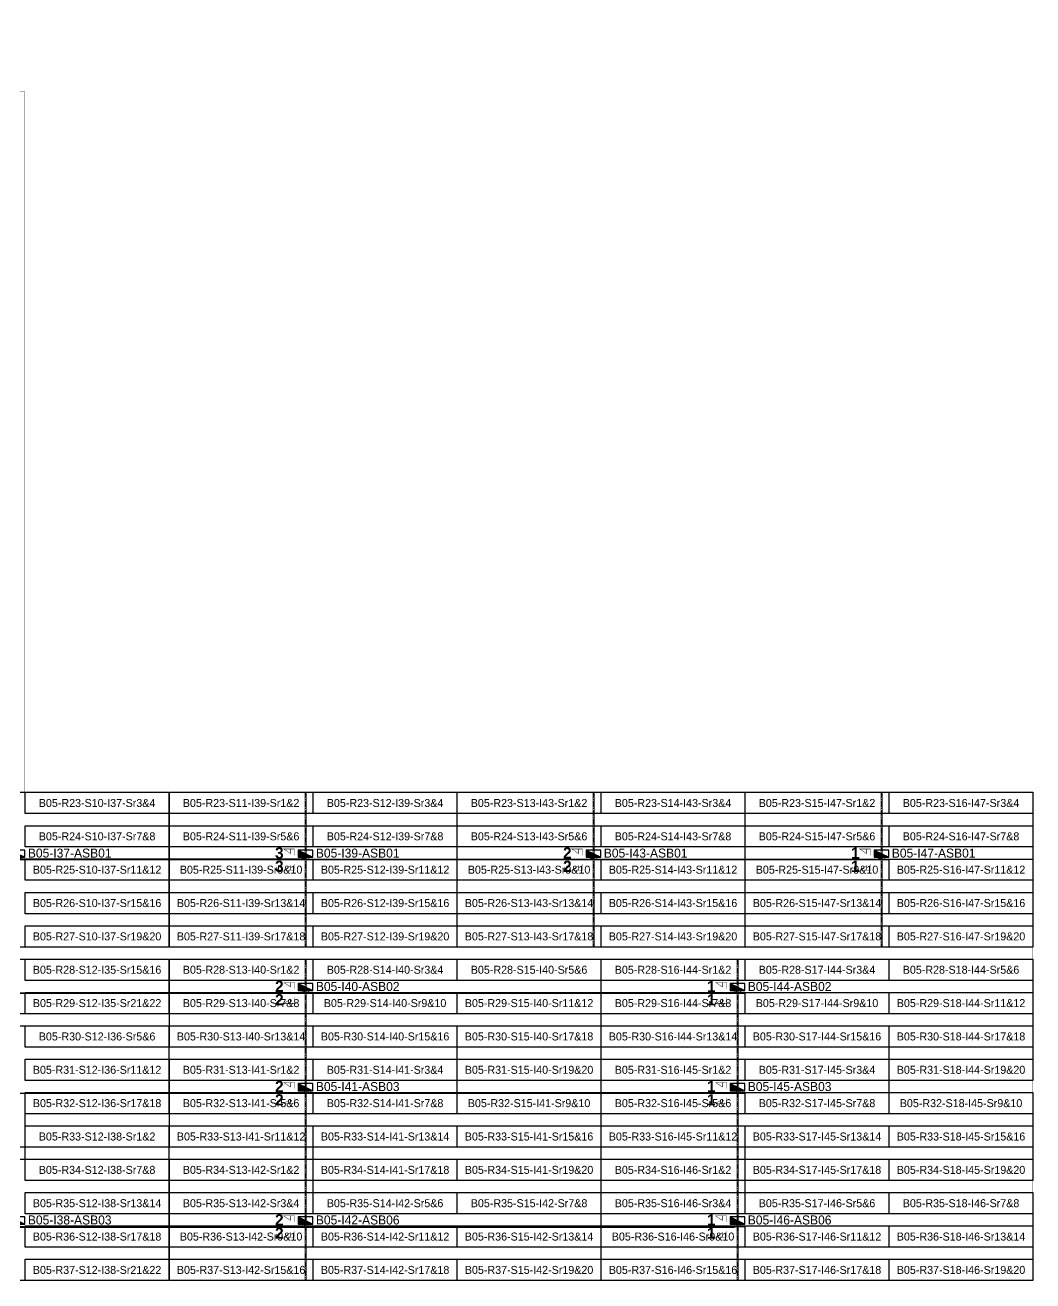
# Model space of a CAD drawing. Header units: metres. Extents: x 529746 to 530334, y 2675217 to 2675499.
# Drawn here: x 530107.1 to 530333.8, y 2675216.7 to 2675499.1 of the extents above; entities that cross this region are included whole.
import ezdxf
from ezdxf.enums import TextEntityAlignment as Align

# ---------------------------------------------------------------- set-up
doc = ezdxf.new("R2010")
doc.units = ezdxf.units.M
doc.linetypes.add('CENTER', pattern=[2, 1.25, -0.25, 0.25, -0.25])
doc.layers.add('Boundary-12.5 MW Block', color=6, linetype='Continuous', lineweight=9)
doc.layers.add('PILE', color=1, linetype='Continuous', lineweight=15)
for name, color, linetype in [('DC Trench BL-05', 40, 'Continuous'), ('E-Inverter Grouping', 2, 'Continuous'), ('Inverter Block-05', 7, 'Continuous'), ('LT Cable(AG) INV to LT Panel BL-05', 2, 'Continuous'), ('Messenger Wire Block-05 (Master Path)', 30, 'Continuous'), ('Messenger Wire Block-05 (MW Path)', 191, 'Continuous'), ('MMS Table Block-05', 8, 'Continuous'), ('Plan Line - DC BL-05', 40, 'Continuous'), ('Section Marking BL-05', 2, 'Continuous')]:
    doc.layers.add(name, color=color, linetype=linetype)
doc.styles.add('BoldTextStyle', font='arialbd.ttf')
doc.styles.get("Standard").update_dxf_attribs({"font": 'Adani Regular.ttf'})

# ---------------------------------------------------------------- blocks, each defined once
blk = doc.blocks.new('MMS Table (32.292 x 4.788)')
at = {"color": 0}
blk.add_lwpolyline([(0, -0.002), (0, 4.786), (32.292, 4.786), (32.292, -0.002)], close=True, dxfattribs=at)
at = {"color": 7}
blk.add_attdef('ID1', text='', height=1.8, dxfattribs=at).set_placement((16.146, 2.392), align=Align.MIDDLE_CENTER)
blk = doc.blocks.new('Inverter Block')
h = blk.add_hatch(color=0)
h.dxf.hatch_style = 1
h.paths.add_polyline_path([(-1.46, 2.27), (-1.46, 0.85), (1.46, 0.85)])
at = {"color": 0}
blk.add_lwpolyline([(1.46, 2.27), (-1.46, 2.27), (-1.46, 0.85), (1.46, 0.85)], close=True, dxfattribs=at)
blk.add_lwpolyline([(-1.46, 2.27), (1.46, 0.85)], dxfattribs=at)
at = {"layer": 'PILE'}
for centre in [(-0.61, 0.85), (0.61, 0.85)]:
    blk.add_circle(centre, 0.156, dxfattribs=at)
at = {"color": 7}
blk.add_attdef('ID', (-1.46, 3.01), '', height=1.8, dxfattribs=at)

msp = doc.modelspace()

# ---------------------------------------------------------------- linework, layer by layer
at = {"layer": 'Boundary-12.5 MW Block', "const_width": 0.05}
msp.add_lwpolyline([(529750.79, 2675486.79), (529745.89, 2675486.79), (529745.89, 2675499.08), (529972.54, 2675499.08), (529972.54, 2675484.08), (530107, 2675484.08), (530107, 2675326.58), (530333.75, 2675326.58), (530333.75, 2675216.79), (529750.79, 2675216.79)], close=True, dxfattribs=at)
at = {"layer": 'DC Trench BL-05', "color": 40, "const_width": 0.15}
for points in [[(530170.3, 2675326.58), (530170, 2675326.58), (530170, 2675291.79), (530170.3, 2675291.79)], [(530235.08, 2675326.58), (530234.78, 2675326.58), (530234.78, 2675291.79), (530235.08, 2675291.79)], [(530299.87, 2675326.58), (530299.57, 2675326.58), (530299.57, 2675291.79), (530299.87, 2675291.79)], [(530170.3, 2675289.07), (530170, 2675289.07), (530170, 2675216.79), (530170.3, 2675216.79)], [(530267.47, 2675289.07), (530267.17, 2675289.07), (530267.17, 2675216.79), (530267.47, 2675216.79)]]:
    msp.add_lwpolyline(points, close=True, dxfattribs=at)
at = {"layer": 'E-Inverter Grouping'}
for points in [[(530139.4, 2675276.79), (530042.32, 2675276.79), (530042.32, 2675326.58), (530074.61, 2675326.58), (530074.61, 2675289.08), (530139.4, 2675289.08)], [(530139.4, 2675274.08), (530139.4, 2675254.29), (530107, 2675254.29), (530107, 2675246.79), (530042.32, 2675246.79), (530042.32, 2675274.08)], [(530139.4, 2675216.79), (530074.71, 2675216.79), (530074.71, 2675231.79), (530042.32, 2675231.79), (530042.32, 2675244.08), (530107.1, 2675244.08), (530107.1, 2675251.58), (530139.4, 2675251.58)]]:
    msp.add_lwpolyline(points, close=True, dxfattribs=at)
at = {"layer": 'E-Inverter Grouping', "color": 3}
for points in [[(530139.4, 2675291.79), (530074.71, 2675291.79), (530074.71, 2675326.58), (530139.4, 2675326.58)], [(530204.18, 2675291.79), (530139.5, 2675291.79), (530139.5, 2675326.58), (530204.18, 2675326.58)], [(530268.96, 2675291.79), (530204.28, 2675291.79), (530204.28, 2675326.58), (530268.96, 2675326.58)], [(530333.75, 2675291.79), (530269.06, 2675291.79), (530269.06, 2675326.58), (530333.75, 2675326.58)], [(530236.57, 2675261.79), (530204.28, 2675261.79), (530204.28, 2675269.29), (530139.5, 2675269.29), (530139.5, 2675289.07), (530236.57, 2675289.07)], [(530333.75, 2675261.79), (530301.46, 2675261.79), (530301.46, 2675269.29), (530236.67, 2675269.29), (530236.67, 2675289.07), (530333.75, 2675289.07)], [(530204.18, 2675259.07), (530236.57, 2675259.07), (530236.57, 2675239.29), (530171.89, 2675239.29), (530171.89, 2675246.79), (530139.5, 2675246.79), (530139.5, 2675266.57), (530204.18, 2675266.57)], [(530301.36, 2675259.07), (530333.75, 2675259.07), (530333.75, 2675239.29), (530269.06, 2675239.29), (530269.06, 2675246.79), (530236.67, 2675246.79), (530236.67, 2675266.57), (530301.36, 2675266.57)], [(530139.5, 2675244.07), (530171.79, 2675244.07), (530171.79, 2675236.57), (530236.57, 2675236.57), (530236.57, 2675216.79), (530139.5, 2675216.79)], [(530236.67, 2675244.07), (530268.96, 2675244.07), (530268.96, 2675236.57), (530333.75, 2675236.57), (530333.75, 2675216.79), (530236.67, 2675216.79)]]:
    msp.add_lwpolyline(points, close=True, dxfattribs=at)
at = {"layer": 'LT Cable(AG) INV to LT Panel BL-05', "color": 5}
for points in [[(530004.71, 2675308.49), (530000.04, 2675308.49, 0.07041), (529999.79, 2675308.45), (529998.52, 2675308.09, -0.07041), (529998.27, 2675308.05), (529994.63, 2675308.05, 0.414214), (529993.73, 2675307.15), (529993.73, 2675290.88, 0.02076), (529993.73, 2675290.81), (529993.84, 2675289.56, -0.02076), (529993.84, 2675289.49), (529993.84, 2675289.04), (530043.15, 2675289.04, 0.414214), (530044.05, 2675289.94), (530044.05, 2675310.64, -0.414214), (530044.95, 2675311.54), (530298.82, 2675311.54, 0.414214), (530299.72, 2675312.44), (530299.72, 2675312.69)], [(530004.72, 2675308.47), (530000.05, 2675308.47, 0.07041), (529999.8, 2675308.43), (529998.53, 2675308.06, -0.07041), (529998.28, 2675308.03), (529994.66, 2675308.03, 0.414214), (529993.76, 2675307.13), (529993.76, 2675290.88, 0.02076), (529993.76, 2675290.81), (529993.86, 2675289.56, -0.02076), (529993.87, 2675289.49), (529993.87, 2675289.06), (530043.13, 2675289.06, 0.414214), (530044.03, 2675289.96), (530044.03, 2675310.66, -0.414214), (530044.93, 2675311.56), (530234.03, 2675311.56, 0.414214), (530234.93, 2675312.46), (530234.93, 2675312.69)], [(530004.72, 2675308.44), (530000.06, 2675308.44, 0.07041), (529999.81, 2675308.41), (529998.53, 2675308.04, -0.07041), (529998.28, 2675308), (529994.68, 2675308, 0.414214), (529993.78, 2675307.1), (529993.78, 2675290.88, 0.02076), (529993.78, 2675290.81), (529993.89, 2675289.56, -0.02076), (529993.89, 2675289.49), (529993.89, 2675289.09), (530043.1, 2675289.09, 0.414214), (530044, 2675289.99), (530044, 2675310.69, -0.414214), (530044.9, 2675311.59), (530169.25, 2675311.59, 0.414214), (530170.15, 2675312.49), (530170.15, 2675312.69)], [(530000.51, 2675308.63), (529999.99, 2675308.63, 0.07041), (529999.74, 2675308.6), (529998.5, 2675308.24, -0.07041), (529998.25, 2675308.2), (529994.48, 2675308.2, 0.414214), (529993.58, 2675307.3), (529993.58, 2675290.88, 0.02076), (529993.58, 2675290.8), (529993.69, 2675289.55, -0.02076), (529993.69, 2675289.48), (529993.69, 2675259.79, 0.414214), (529994.59, 2675258.89), (530266.42, 2675258.89, 0.414214), (530267.32, 2675259.79), (530267.32, 2675260.19)], [(530000.52, 2675308.61), (530000, 2675308.61, 0.07041), (529999.75, 2675308.57), (529998.51, 2675308.21, -0.07041), (529998.26, 2675308.18), (529994.51, 2675308.18, 0.414214), (529993.61, 2675307.28), (529993.61, 2675290.88, 0.02076), (529993.61, 2675290.8), (529993.71, 2675289.56, -0.02076), (529993.72, 2675289.48), (529993.72, 2675259.81, 0.414214), (529994.62, 2675258.91), (530169.25, 2675258.91, 0.414214), (530170.15, 2675259.81), (530170.15, 2675260.19)], [(530002.52, 2675308.56), (530000.02, 2675308.56, 0.07041), (529999.77, 2675308.53), (529998.51, 2675308.16, -0.07041), (529998.26, 2675308.13), (529994.56, 2675308.13, 0.414214), (529993.66, 2675307.23), (529993.66, 2675290.88, 0.02076), (529993.66, 2675290.8), (529993.76, 2675289.56, -0.02076), (529993.77, 2675289.48), (529993.77, 2675282.36, 0.414214), (529994.67, 2675281.46), (530266.42, 2675281.46, 0.414214), (530267.32, 2675282.36), (530267.32, 2675282.69)], [(530002.53, 2675308.54), (530000.03, 2675308.54, 0.07041), (529999.78, 2675308.5), (529998.52, 2675308.14, -0.07041), (529998.27, 2675308.1), (529994.58, 2675308.1, 0.414214), (529993.68, 2675307.2), (529993.68, 2675290.88, 0.02076), (529993.68, 2675290.81), (529993.79, 2675289.56, -0.02076), (529993.79, 2675289.48), (529993.79, 2675282.39, 0.414214), (529994.69, 2675281.49), (530169.25, 2675281.49, 0.414214), (530170.15, 2675282.39), (530170.15, 2675282.69)]]:
    msp.add_lwpolyline(points, format="xyb", dxfattribs=at)
at = {"layer": 'LT Cable(AG) INV to LT Panel BL-05'}
for points in [[(530001.6, 2675309.04), (530000.07, 2675309.04, 0.119614), (529999.66, 2675308.94), (529998.61, 2675308.4, -0.119614), (529998.2, 2675308.3), (529994.38, 2675308.3, 0.414214), (529993.48, 2675307.4), (529993.48, 2675290.87, 0.02076), (529993.48, 2675290.8), (529993.59, 2675289.55, -0.02076), (529993.59, 2675289.48), (529993.59, 2675229.69, 0.414214), (529994.49, 2675228.79), (530266.42, 2675228.79, 0.414214), (530267.32, 2675229.69), (530267.32, 2675230.19)], [(530001.6, 2675309.02), (530000.07, 2675309.02, 0.119614), (529999.66, 2675308.92), (529998.61, 2675308.38, -0.119614), (529998.2, 2675308.28), (529994.41, 2675308.28, 0.414214), (529993.51, 2675307.38), (529993.51, 2675290.87, 0.02076), (529993.51, 2675290.8), (529993.61, 2675289.55, -0.02076), (529993.62, 2675289.48), (529993.62, 2675229.71, 0.414214), (529994.52, 2675228.81), (530169.25, 2675228.81, 0.414214), (530170.15, 2675229.71), (530170.15, 2675230.19)]]:
    msp.add_lwpolyline(points, format="xyb", dxfattribs=at)
at = {"layer": 'Messenger Wire Block-05 (Master Path)'}
for points in [[(530044.15, 2675311.44), (530301.36, 2675311.44)], [(529993.74, 2675281.44), (530268.96, 2675281.44)], [(529993.74, 2675258.94), (530268.96, 2675258.94)], [(529993.74, 2675228.94), (530268.96, 2675228.94)]]:
    msp.add_lwpolyline(points, dxfattribs=at)
at = {"layer": 'Messenger Wire Block-05 (MW Path)', "const_width": 0.1}
for points in [[(530044.15, 2675311.44), (530301.36, 2675311.44)], [(529993.74, 2675281.44), (530268.96, 2675281.44)], [(529993.74, 2675258.94), (530268.96, 2675258.94)], [(529993.74, 2675228.94), (530268.96, 2675228.94)]]:
    msp.add_lwpolyline(points, dxfattribs=at)
at = {"layer": 'Plan Line - DC BL-05', "color": 6, "linetype": 'CENTER'}
for points in [[(530170.15, 2675326.58), (530170.15, 2675291.79)], [(530234.93, 2675326.58), (530234.93, 2675291.79)], [(530299.72, 2675326.58), (530299.72, 2675291.79)], [(530170.15, 2675289.07), (530170.15, 2675216.79)], [(530267.32, 2675289.07), (530267.32, 2675216.79)]]:
    msp.add_lwpolyline(points, dxfattribs=at)
at = {"layer": 'Section Marking BL-05', "color": 94, "lineweight": 35, "true_color": 0x00a500, "const_width": 0.1}
for points in [[(530167.65, 2675312.44), (530167.65, 2675313.83), (530165.25, 2675313.83), (530166.73, 2675312.82), (530166.73, 2675313.83)], [(530232.43, 2675312.44), (530232.43, 2675313.83), (530230.03, 2675313.83), (530231.51, 2675312.82), (530231.51, 2675313.83)], [(530297.22, 2675312.44), (530297.22, 2675313.83), (530294.82, 2675313.83), (530296.3, 2675312.82), (530296.3, 2675313.83)], [(530167.65, 2675310.44), (530167.65, 2675309.05), (530165.25, 2675309.05), (530166.73, 2675310.06), (530166.73, 2675309.05)], [(530232.43, 2675310.44), (530232.43, 2675309.05), (530230.03, 2675309.05), (530231.51, 2675310.06), (530231.51, 2675309.05)], [(530297.22, 2675310.44), (530297.22, 2675309.05), (530294.82, 2675309.05), (530296.3, 2675310.06), (530296.3, 2675309.05)], [(530167.65, 2675282.44), (530167.65, 2675283.83), (530165.25, 2675283.83), (530166.73, 2675282.82), (530166.73, 2675283.83)], [(530264.82, 2675282.44), (530264.82, 2675283.83), (530262.42, 2675283.83), (530263.9, 2675282.82), (530263.9, 2675283.83)], [(530167.65, 2675280.44), (530167.65, 2675279.05), (530165.25, 2675279.05), (530166.73, 2675280.06), (530166.73, 2675279.05)], [(530264.82, 2675280.44), (530264.82, 2675279.05), (530262.42, 2675279.05), (530263.9, 2675280.06), (530263.9, 2675279.05)], [(530167.65, 2675259.94), (530167.65, 2675261.33), (530165.25, 2675261.33), (530166.73, 2675260.32), (530166.73, 2675261.33)], [(530264.82, 2675259.94), (530264.82, 2675261.33), (530262.42, 2675261.33), (530263.9, 2675260.32), (530263.9, 2675261.33)], [(530167.65, 2675257.94), (530167.65, 2675256.55), (530165.25, 2675256.55), (530166.73, 2675257.56), (530166.73, 2675256.55)], [(530264.82, 2675257.94), (530264.82, 2675256.55), (530262.42, 2675256.55), (530263.9, 2675257.56), (530263.9, 2675256.55)], [(530167.65, 2675229.94), (530167.65, 2675231.33), (530165.25, 2675231.33), (530166.73, 2675230.32), (530166.73, 2675231.33)], [(530264.82, 2675229.94), (530264.82, 2675231.33), (530262.42, 2675231.33), (530263.9, 2675230.32), (530263.9, 2675231.33)], [(530167.65, 2675227.94), (530167.65, 2675226.55), (530165.25, 2675226.55), (530166.73, 2675227.56), (530166.73, 2675226.55)], [(530264.82, 2675227.94), (530264.82, 2675226.55), (530262.42, 2675226.55), (530263.9, 2675227.56), (530263.9, 2675226.55)]]:
    msp.add_lwpolyline(points, dxfattribs=at)

# ---------------------------------------------------------------- block references
at = {"layer": 'Inverter Block-05'}
ref = msp.add_blockref('Inverter Block', (530105.36, 2675311.03), dxfattribs=dict(at, xscale=1.124999999976148, yscale=1.124999999976148, zscale=1.124999999976148))
ref.add_attrib('ID', 'B05-I37-ASB01', (530107.68, 2675311.9), dxfattribs={"layer": '0', "color": 7, "height": 2.025})
ref = msp.add_blockref('Inverter Block', (530170.15, 2675311.03), dxfattribs=dict(at, xscale=1.124999999976148, yscale=1.124999999976148, zscale=1.124999999976148))
ref.add_attrib('ID', 'B05-I39-ASB01', (530172.47, 2675311.9), dxfattribs={"layer": '0', "color": 7, "height": 2.025})
ref = msp.add_blockref('Inverter Block', (530234.93, 2675311.03), dxfattribs=dict(at, xscale=1.124999999976148, yscale=1.124999999976148, zscale=1.124999999976148))
ref.add_attrib('ID', 'B05-I43-ASB01', (530237.25, 2675311.9), dxfattribs={"layer": '0', "color": 7, "height": 2.025})
ref = msp.add_blockref('Inverter Block', (530299.72, 2675311.03), dxfattribs=dict(at, xscale=1.124999999976148, yscale=1.124999999976148, zscale=1.124999999976148))
ref.add_attrib('ID', 'B05-I47-ASB01', (530302.04, 2675311.9), dxfattribs={"layer": '0', "color": 7, "height": 2.025})
ref = msp.add_blockref('Inverter Block', (530170.15, 2675281.03), dxfattribs=dict(at, xscale=1.124999999976148, yscale=1.124999999976148, zscale=1.124999999976148))
ref.add_attrib('ID', 'B05-I40-ASB02', (530172.47, 2675281.9), dxfattribs={"layer": '0', "color": 7, "height": 2.025})
ref = msp.add_blockref('Inverter Block', (530267.32, 2675281.03), dxfattribs=dict(at, xscale=1.124999999976148, yscale=1.124999999976148, zscale=1.124999999976148))
ref.add_attrib('ID', 'B05-I44-ASB02', (530269.64, 2675281.9), dxfattribs={"layer": '0', "color": 7, "height": 2.025})
ref = msp.add_blockref('Inverter Block', (530170.15, 2675258.53), dxfattribs=dict(at, xscale=1.124999999976148, yscale=1.124999999976148, zscale=1.124999999976148))
ref.add_attrib('ID', 'B05-I41-ASB03', (530172.47, 2675259.4), dxfattribs={"layer": '0', "color": 7, "height": 2.025})
ref = msp.add_blockref('Inverter Block', (530267.32, 2675258.53), dxfattribs=dict(at, xscale=1.124999999976148, yscale=1.124999999976148, zscale=1.124999999976148))
ref.add_attrib('ID', 'B05-I45-ASB03', (530269.64, 2675259.4), dxfattribs={"layer": '0', "color": 7, "height": 2.025})
ref = msp.add_blockref('Inverter Block', (530105.36, 2675228.53), dxfattribs=dict(at, xscale=1.124999999976148, yscale=1.124999999976148, zscale=1.124999999976148))
ref.add_attrib('ID', 'B05-I38-ASB03', (530107.68, 2675229.4), dxfattribs={"layer": '0', "color": 7, "height": 2.025})
ref = msp.add_blockref('Inverter Block', (530170.15, 2675228.53), dxfattribs=dict(at, xscale=1.124999999976148, yscale=1.124999999976148, zscale=1.124999999976148))
ref.add_attrib('ID', 'B05-I42-ASB06', (530172.47, 2675229.4), dxfattribs={"layer": '0', "color": 7, "height": 2.025})
ref = msp.add_blockref('Inverter Block', (530267.32, 2675228.53), dxfattribs=dict(at, xscale=1.124999999976148, yscale=1.124999999976148, zscale=1.124999999976148))
ref.add_attrib('ID', 'B05-I46-ASB06', (530269.64, 2675229.4), dxfattribs={"layer": '0', "color": 7, "height": 2.025})
at = {"layer": 'MMS Table Block-05'}
for p, values in [((530107.1, 2675321.79), {'ID1': 'B05-R23-S10-I37-Sr3&4'}), ((530139.5, 2675321.79), {'ID1': 'B05-R23-S11-I39-Sr1&2'}), ((530171.89, 2675321.79), {'ID1': 'B05-R23-S12-I39-Sr3&4'}), ((530204.28, 2675321.79), {'ID1': 'B05-R23-S13-I43-Sr1&2'}), ((530236.67, 2675321.79), {'ID1': 'B05-R23-S14-I43-Sr3&4'}), ((530269.06, 2675321.79), {'ID1': 'B05-R23-S15-I47-Sr1&2'}), ((530301.46, 2675321.79), {'ID1': 'B05-R23-S16-I47-Sr3&4'}), ((530107.1, 2675314.29), {'ID1': 'B05-R24-S10-I37-Sr7&8'}), ((530139.5, 2675314.29), {'ID1': 'B05-R24-S11-I39-Sr5&6'}), ((530171.89, 2675314.29), {'ID1': 'B05-R24-S12-I39-Sr7&8'}), ((530204.28, 2675314.29), {'ID1': 'B05-R24-S13-I43-Sr5&6'}), ((530236.67, 2675314.29), {'ID1': 'B05-R24-S14-I43-Sr7&8'}), ((530269.06, 2675314.29), {'ID1': 'B05-R24-S15-I47-Sr5&6'}), ((530301.46, 2675314.29), {'ID1': 'B05-R24-S16-I47-Sr7&8'}), ((530107.1, 2675306.79), {'ID1': 'B05-R25-S10-I37-Sr11&12'}), ((530139.5, 2675306.79), {'ID1': 'B05-R25-S11-I39-Sr9&10'}), ((530171.89, 2675306.79), {'ID1': 'B05-R25-S12-I39-Sr11&12'}), ((530204.28, 2675306.79), {'ID1': 'B05-R25-S13-I43-Sr9&10'}), ((530236.67, 2675306.79), {'ID1': 'B05-R25-S14-I43-Sr11&12'}), ((530269.06, 2675306.79), {'ID1': 'B05-R25-S15-I47-Sr9&10'}), ((530301.46, 2675306.79), {'ID1': 'B05-R25-S16-I47-Sr11&12'}), ((530107.1, 2675299.29), {'ID1': 'B05-R26-S10-I37-Sr15&16'}), ((530139.5, 2675299.29), {'ID1': 'B05-R26-S11-I39-Sr13&14'}), ((530171.89, 2675299.29), {'ID1': 'B05-R26-S12-I39-Sr15&16'}), ((530204.28, 2675299.29), {'ID1': 'B05-R26-S13-I43-Sr13&14'}), ((530236.67, 2675299.29), {'ID1': 'B05-R26-S14-I43-Sr15&16'}), ((530269.06, 2675299.29), {'ID1': 'B05-R26-S15-I47-Sr13&14'}), ((530301.46, 2675299.29), {'ID1': 'B05-R26-S16-I47-Sr15&16'}), ((530107.1, 2675291.79), {'ID1': 'B05-R27-S10-I37-Sr19&20'}), ((530139.5, 2675291.79), {'ID1': 'B05-R27-S11-I39-Sr17&18'}), ((530171.89, 2675291.79), {'ID1': 'B05-R27-S12-I39-Sr19&20'}), ((530204.28, 2675291.79), {'ID1': 'B05-R27-S13-I43-Sr17&18'}), ((530236.67, 2675291.79), {'ID1': 'B05-R27-S14-I43-Sr19&20'}), ((530269.06, 2675291.79), {'ID1': 'B05-R27-S15-I47-Sr17&18'}), ((530301.46, 2675291.79), {'ID1': 'B05-R27-S16-I47-Sr19&20'}), ((530107.1, 2675284.29), {'ID1': 'B05-R28-S12-I35-Sr15&16'}), ((530139.5, 2675284.29), {'ID1': 'B05-R28-S13-I40-Sr1&2'}), ((530171.89, 2675284.29), {'ID1': 'B05-R28-S14-I40-Sr3&4'}), ((530204.28, 2675284.29), {'ID1': 'B05-R28-S15-I40-Sr5&6'}), ((530236.67, 2675284.29), {'ID1': 'B05-R28-S16-I44-Sr1&2'}), ((530269.06, 2675284.29), {'ID1': 'B05-R28-S17-I44-Sr3&4'}), ((530301.46, 2675284.29), {'ID1': 'B05-R28-S18-I44-Sr5&6'}), ((530107.1, 2675276.79), {'ID1': 'B05-R29-S12-I35-Sr21&22'}), ((530139.5, 2675276.79), {'ID1': 'B05-R29-S13-I40-Sr7&8'}), ((530171.89, 2675276.79), {'ID1': 'B05-R29-S14-I40-Sr9&10'}), ((530204.28, 2675276.79), {'ID1': 'B05-R29-S15-I40-Sr11&12'}), ((530236.67, 2675276.79), {'ID1': 'B05-R29-S16-I44-Sr7&8'}), ((530269.06, 2675276.79), {'ID1': 'B05-R29-S17-I44-Sr9&10'}), ((530301.46, 2675276.79), {'ID1': 'B05-R29-S18-I44-Sr11&12'}), ((530107.1, 2675269.29), {'ID1': 'B05-R30-S12-I36-Sr5&6'}), ((530139.5, 2675269.29), {'ID1': 'B05-R30-S13-I40-Sr13&14'}), ((530171.89, 2675269.29), {'ID1': 'B05-R30-S14-I40-Sr15&16'}), ((530204.28, 2675269.29), {'ID1': 'B05-R30-S15-I40-Sr17&18'}), ((530236.67, 2675269.29), {'ID1': 'B05-R30-S16-I44-Sr13&14'}), ((530269.06, 2675269.29), {'ID1': 'B05-R30-S17-I44-Sr15&16'}), ((530301.46, 2675269.29), {'ID1': 'B05-R30-S18-I44-Sr17&18'}), ((530107.1, 2675261.79), {'ID1': 'B05-R31-S12-I36-Sr11&12'}), ((530139.5, 2675261.79), {'ID1': 'B05-R31-S13-I41-Sr1&2'}), ((530171.89, 2675261.79), {'ID1': 'B05-R31-S14-I41-Sr3&4'}), ((530204.28, 2675261.79), {'ID1': 'B05-R31-S15-I40-Sr19&20'}), ((530236.67, 2675261.79), {'ID1': 'B05-R31-S16-I45-Sr1&2'}), ((530269.06, 2675261.79), {'ID1': 'B05-R31-S17-I45-Sr3&4'}), ((530301.46, 2675261.79), {'ID1': 'B05-R31-S18-I44-Sr19&20'}), ((530107.1, 2675254.29), {'ID1': 'B05-R32-S12-I36-Sr17&18'}), ((530139.5, 2675254.29), {'ID1': 'B05-R32-S13-I41-Sr5&6'}), ((530171.89, 2675254.29), {'ID1': 'B05-R32-S14-I41-Sr7&8'}), ((530204.28, 2675254.29), {'ID1': 'B05-R32-S15-I41-Sr9&10'}), ((530236.67, 2675254.29), {'ID1': 'B05-R32-S16-I45-Sr5&6'}), ((530269.06, 2675254.29), {'ID1': 'B05-R32-S17-I45-Sr7&8'}), ((530301.46, 2675254.29), {'ID1': 'B05-R32-S18-I45-Sr9&10'}), ((530107.1, 2675246.79), {'ID1': 'B05-R33-S12-I38-Sr1&2'}), ((530139.5, 2675246.79), {'ID1': 'B05-R33-S13-I41-Sr11&12'}), ((530171.89, 2675246.79), {'ID1': 'B05-R33-S14-I41-Sr13&14'}), ((530204.28, 2675246.79), {'ID1': 'B05-R33-S15-I41-Sr15&16'}), ((530236.67, 2675246.79), {'ID1': 'B05-R33-S16-I45-Sr11&12'}), ((530269.06, 2675246.79), {'ID1': 'B05-R33-S17-I45-Sr13&14'}), ((530301.46, 2675246.79), {'ID1': 'B05-R33-S18-I45-Sr15&16'}), ((530107.1, 2675239.29), {'ID1': 'B05-R34-S12-I38-Sr7&8'}), ((530139.5, 2675239.29), {'ID1': 'B05-R34-S13-I42-Sr1&2'}), ((530171.89, 2675239.29), {'ID1': 'B05-R34-S14-I41-Sr17&18'}), ((530204.28, 2675239.29), {'ID1': 'B05-R34-S15-I41-Sr19&20'}), ((530236.67, 2675239.29), {'ID1': 'B05-R34-S16-I46-Sr1&2'}), ((530269.06, 2675239.29), {'ID1': 'B05-R34-S17-I45-Sr17&18'}), ((530301.46, 2675239.29), {'ID1': 'B05-R34-S18-I45-Sr19&20'}), ((530107.1, 2675231.79), {'ID1': 'B05-R35-S12-I38-Sr13&14'}), ((530139.5, 2675231.79), {'ID1': 'B05-R35-S13-I42-Sr3&4'}), ((530171.89, 2675231.79), {'ID1': 'B05-R35-S14-I42-Sr5&6'}), ((530204.28, 2675231.79), {'ID1': 'B05-R35-S15-I42-Sr7&8'}), ((530236.67, 2675231.79), {'ID1': 'B05-R35-S16-I46-Sr3&4'}), ((530269.06, 2675231.79), {'ID1': 'B05-R35-S17-I46-Sr5&6'}), ((530301.46, 2675231.79), {'ID1': 'B05-R35-S18-I46-Sr7&8'}), ((530107.1, 2675224.29), {'ID1': 'B05-R36-S12-I38-Sr17&18'}), ((530139.5, 2675224.29), {'ID1': 'B05-R36-S13-I42-Sr9&10'}), ((530171.89, 2675224.29), {'ID1': 'B05-R36-S14-I42-Sr11&12'}), ((530204.28, 2675224.29), {'ID1': 'B05-R36-S15-I42-Sr13&14'}), ((530236.67, 2675224.29), {'ID1': 'B05-R36-S16-I46-Sr9&10'}), ((530269.06, 2675224.29), {'ID1': 'B05-R36-S17-I46-Sr11&12'}), ((530301.46, 2675224.29), {'ID1': 'B05-R36-S18-I46-Sr13&14'}), ((530107.1, 2675216.79), {'ID1': 'B05-R37-S12-I38-Sr21&22'}), ((530139.5, 2675216.79), {'ID1': 'B05-R37-S13-I42-Sr15&16'}), ((530171.89, 2675216.79), {'ID1': 'B05-R37-S14-I42-Sr17&18'}), ((530204.28, 2675216.79), {'ID1': 'B05-R37-S15-I42-Sr19&20'}), ((530236.67, 2675216.79), {'ID1': 'B05-R37-S16-I46-Sr15&16'}), ((530269.06, 2675216.79), {'ID1': 'B05-R37-S17-I46-Sr17&18'}), ((530301.46, 2675216.79), {'ID1': 'B05-R37-S18-I46-Sr19&20'})]:
    msp.add_blockref('MMS Table (32.292 x 4.788)', p, dxfattribs=at).add_auto_attribs(values)

# ---------------------------------------------------------------- texts
at = {"layer": 'Section Marking BL-05', "color": 94, "true_color": 0x00a500, "style": 'BoldTextStyle'}
for s, p in [('3', (530164.25, 2675312.94)), ('2', (530229.03, 2675312.94)), ('1', (530293.82, 2675312.94)), ('3', (530164.25, 2675309.94)), ('2', (530229.03, 2675309.94)), ('1', (530293.82, 2675309.94)), ('2', (530164.25, 2675282.94)), ('1', (530261.42, 2675282.94)), ('2', (530164.25, 2675279.94)), ('1', (530261.42, 2675279.94)), ('2', (530164.25, 2675260.44)), ('1', (530261.42, 2675260.44)), ('2', (530164.25, 2675257.44)), ('1', (530261.42, 2675257.44)), ('2', (530164.25, 2675230.44)), ('1', (530261.42, 2675230.44)), ('2', (530164.25, 2675227.44)), ('1', (530261.42, 2675227.44))]:
    msp.add_text(s, height=2.5, dxfattribs=at).set_placement(p, align=Align.MIDDLE_CENTER)

doc.saveas('drawing.dxf')
